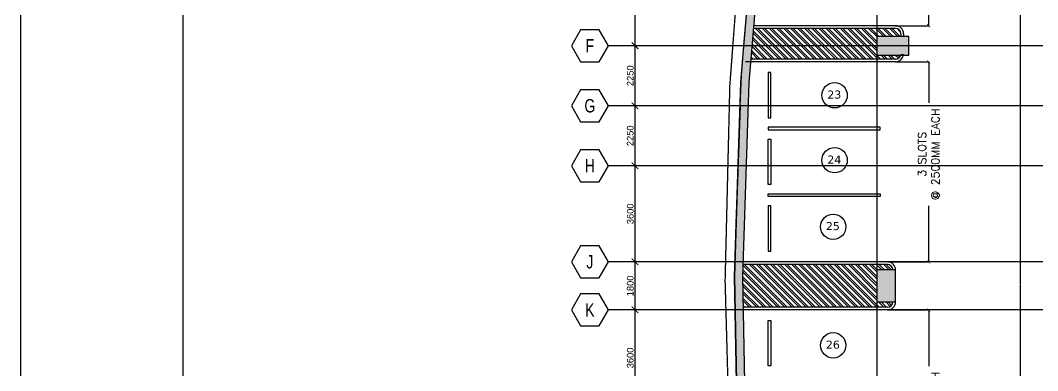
# Model space of a CAD drawing. Header units: inches. Extents: x -189245 to 740841, y -215444 to 469401.
# Drawn here: x 45901 to 84045, y 145128 to 158254 of the extents above; entities that cross this region are included whole.
import ezdxf
from ezdxf.enums import TextEntityAlignment as Align

# ---------------------------------------------------------------- set-up
doc = ezdxf.new("R2010")
doc.units = ezdxf.units.IN
doc.header["$LTSCALE"] = 10
doc.header["$MEASUREMENT"] = 0
doc.linetypes.add('GRID NORMAL$0$GRID BASEMENT$0$GRID GROUND$0$GRID$0$$0$PHANTOM', pattern=[2.5, 1.25, -0.25, 0.25, -0.25, 0.25, -0.25])
for name, color, linetype in [('3', 252, 'Continuous'), ('A-COLUMN HATCH', 252, 'Continuous'), ('a-dim', 8, 'Continuous'), ('A-DOOR', 1, 'Continuous'), ('A-GRID', 8, 'Continuous'), ('A-HATCH-SOLID', 252, 'Continuous'), ('A-PARKING', 252, 'Continuous'), ('A-RETAINING HATCH', 252, 'Continuous'), ('A-RETAINING WALL', 6, 'Continuous'), ('A-ROAD', 252, 'Continuous'), ('COLUMN', 6, 'Continuous'), ('TEXT', 3, 'Continuous')]:
    doc.layers.add(name, color=color, linetype=linetype)
doc.layers.add('DEFPOINT', color=7, linetype='Continuous', plot=False)
doc.styles.add('GRID NORMAL$0$GRID BASEMENT$0$GRID GROUND$0$GRID$0$Standard', font='ARIAL.TTF')
doc.styles.add('ROMANS 300', font='romans.shx', dxfattribs={"height": 300})
doc.styles.add('VERDANA', font='verdana.TTF')
doc.dimstyles.new('GRID NORMAL$0$GRID BASEMENT$0$GRID GROUND$0$GRID$0$Standard', dxfattribs={"dimtxt": 250, "dimasz": 0.18, "dimexe": 0.18, "dimexo": 0.0625, "dimgap": 50, "dimtad": 1, "dimdec": 0, "dimzin": 0, "dimdsep": 46, "dimtxsty": 'GRID NORMAL$0$GRID BASEMENT$0$GRID GROUND$0$GRID$0$Standard', "dimcen": 0.09, "dimadec": 0, "dimazin": 0, "dimtfac": 1, "dimtdec": 0, "dimtofl": 0, "dimtmove": 0, "dimatfit": 3, "dimfxl": 1, "dimtolj": 1, "dimtzin": 0, "dimarcsym": 0})
doc.dimstyles.get("Standard").update_dxf_attribs({"dimtxt": 0.18, "dimasz": 0.18, "dimexe": 0.18, "dimexo": 0.0625, "dimgap": 0.09, "dimtad": 0, "dimtih": 1, "dimtoh": 1, "dimdec": 4, "dimzin": 0, "dimdsep": 46, "dimtxsty": 'Standard', "dimcen": 0.09, "dimadec": 0, "dimazin": 0, "dimtfac": 1, "dimtdec": 4, "dimtofl": 0, "dimtmove": 0, "dimatfit": 3, "dimfxl": 1, "dimtolj": 1, "dimtzin": 0, "dimarcsym": 0})

# ---------------------------------------------------------------- blocks, each defined once
blk = doc.blocks.new('GRID NORMAL$0$GRID BASEMENT$0$GRID GROUND$0$GRID$0$$0$GRID-H')
at = {"color": 3}
blk.add_lwpolyline([(-10.39, 6), (-13.86, 0), (-10.39, -6), (-3.46, -6), (0, 0), (-3.46, 6)], close=True, dxfattribs=at)
at = {"color": 6, "style": 'GRID NORMAL$0$GRID BASEMENT$0$GRID GROUND$0$GRID$0$Standard', "width": 0.75}
blk.add_attdef('H', text='', height=5, dxfattribs=at).set_placement((-6.93, 0), align=Align.MIDDLE)
blk = doc.blocks.new('GRID NORMAL$0$GRID BASEMENT$0$GRID GROUND$0$GRID$0$_ARCHTICK')
at = {"color": 0, "linetype": 'ByBlock', "ltscale": 20, "const_width": 0.15}
blk.add_lwpolyline([(-0.5, -0.5), (0.5, 0.5)], dxfattribs=at)
blk = doc.blocks.new('*D756')
at = {"layer": 'a-dim', "color": 0, "lineweight": -2, "ltscale": 500}
for p, q in [((68948, 157104), (68948, 161504)), ((69448, 161304), (68748, 161304)), ((69448, 157304), (68748, 157304))]:
    blk.add_line(p, q, dxfattribs=at)
at = {"layer": 'Defpoints', "color": 0, "ltscale": 500}
for p in [(68948, 161304), (69448, 161304), (69448, 157304)]:
    blk.add_point(p, dxfattribs=at)
at = {"layer": 'a-dim', "color": 0, "lineweight": -2, "ltscale": 500, "xscale": 250, "yscale": 250, "zscale": 250}
for p, rotation in [((68948, 161304), 90), ((68948, 157304), 270)]:
    blk.add_blockref('GRID NORMAL$0$GRID BASEMENT$0$GRID GROUND$0$GRID$0$_ARCHTICK', p, dxfattribs=dict(at, rotation=rotation))
at = {"layer": 'a-dim', "color": 3, "ltscale": 500, "insert": (68770, 159304), "char_height": 250, "attachment_point": 5, "rotation": 90, "style": 'GRID NORMAL$0$GRID BASEMENT$0$GRID GROUND$0$GRID$0$Standard'}
blk.add_mtext('\\A1;4000', dxfattribs=at)
blk = doc.blocks.new('*D757')
at = {"layer": 'a-dim', "color": 0, "lineweight": -2, "ltscale": 500}
for p, q in [((69448, 157304), (68748, 157304)), ((68948, 154854), (68948, 157504)), ((69448, 155054), (68748, 155054))]:
    blk.add_line(p, q, dxfattribs=at)
at = {"layer": 'Defpoints', "color": 0, "ltscale": 500}
for p in [(68948, 157304), (69448, 157304), (69448, 155054)]:
    blk.add_point(p, dxfattribs=at)
at = {"layer": 'a-dim', "color": 0, "lineweight": -2, "ltscale": 500, "xscale": 250, "yscale": 250, "zscale": 250}
for p, rotation in [((68948, 157304), 90), ((68948, 155054), 270)]:
    blk.add_blockref('GRID NORMAL$0$GRID BASEMENT$0$GRID GROUND$0$GRID$0$_ARCHTICK', p, dxfattribs=dict(at, rotation=rotation))
at = {"layer": 'a-dim', "color": 3, "ltscale": 500, "insert": (68770, 156179), "char_height": 250, "attachment_point": 5, "rotation": 90, "style": 'GRID NORMAL$0$GRID BASEMENT$0$GRID GROUND$0$GRID$0$Standard'}
blk.add_mtext('\\A1;2250', dxfattribs=at)
blk = doc.blocks.new('*D758')
at = {"layer": 'a-dim', "color": 0, "lineweight": -2, "ltscale": 500}
for p, q in [((68948, 152604), (68948, 155254)), ((69448, 155054), (68748, 155054)), ((69448, 152804), (68748, 152804))]:
    blk.add_line(p, q, dxfattribs=at)
at = {"layer": 'Defpoints', "color": 0, "ltscale": 500}
for p in [(68948, 155054), (69448, 155054), (69448, 152804)]:
    blk.add_point(p, dxfattribs=at)
at = {"layer": 'a-dim', "color": 0, "lineweight": -2, "ltscale": 500, "xscale": 250, "yscale": 250, "zscale": 250}
for p, rotation in [((68948, 155054), 90), ((68948, 152804), 270)]:
    blk.add_blockref('GRID NORMAL$0$GRID BASEMENT$0$GRID GROUND$0$GRID$0$_ARCHTICK', p, dxfattribs=dict(at, rotation=rotation))
at = {"layer": 'a-dim', "color": 3, "ltscale": 500, "insert": (68770, 153929), "char_height": 250, "attachment_point": 5, "rotation": 90, "style": 'GRID NORMAL$0$GRID BASEMENT$0$GRID GROUND$0$GRID$0$Standard'}
blk.add_mtext('\\A1;2250', dxfattribs=at)
blk = doc.blocks.new('*D759')
at = {"layer": 'a-dim', "color": 0, "lineweight": -2, "ltscale": 500}
for p, q in [((69448, 149204), (68748, 149204)), ((68948, 147204), (68948, 149404)), ((69448, 147404), (68748, 147404))]:
    blk.add_line(p, q, dxfattribs=at)
at = {"layer": 'Defpoints', "color": 0, "ltscale": 500}
for p in [(68948, 149204), (69448, 149204), (69448, 147404)]:
    blk.add_point(p, dxfattribs=at)
at = {"layer": 'a-dim', "color": 0, "lineweight": -2, "ltscale": 500, "xscale": 250, "yscale": 250, "zscale": 250}
for p, rotation in [((68948, 149204), 90), ((68948, 147404), 270)]:
    blk.add_blockref('GRID NORMAL$0$GRID BASEMENT$0$GRID GROUND$0$GRID$0$_ARCHTICK', p, dxfattribs=dict(at, rotation=rotation))
at = {"layer": 'a-dim', "color": 3, "ltscale": 500, "insert": (68770, 148304), "char_height": 250, "attachment_point": 5, "rotation": 90, "style": 'GRID NORMAL$0$GRID BASEMENT$0$GRID GROUND$0$GRID$0$Standard'}
blk.add_mtext('\\A1;1800', dxfattribs=at)
blk = doc.blocks.new('*D763')
at = {"layer": 'a-dim', "color": 0, "lineweight": -2, "ltscale": 500}
for p, q in [((69448, 147404), (68748, 147404)), ((68948, 143604), (68948, 147604)), ((69447, 143804), (68748, 143804))]:
    blk.add_line(p, q, dxfattribs=at)
at = {"layer": 'Defpoints', "color": 0, "ltscale": 500}
for p in [(68948, 147404), (69448, 147404), (69448, 143804)]:
    blk.add_point(p, dxfattribs=at)
at = {"layer": 'a-dim', "color": 0, "lineweight": -2, "ltscale": 500, "xscale": 250, "yscale": 250, "zscale": 250}
for p, rotation in [((68948, 147404), 90), ((68948, 143804), 270)]:
    blk.add_blockref('GRID NORMAL$0$GRID BASEMENT$0$GRID GROUND$0$GRID$0$_ARCHTICK', p, dxfattribs=dict(at, rotation=rotation))
at = {"layer": 'a-dim', "color": 3, "ltscale": 500, "insert": (68770, 145604), "char_height": 250, "attachment_point": 5, "rotation": 90, "style": 'GRID NORMAL$0$GRID BASEMENT$0$GRID GROUND$0$GRID$0$Standard'}
blk.add_mtext('\\A1;3600', dxfattribs=at)
blk = doc.blocks.new('*D764')
at = {"layer": 'a-dim', "color": 0, "lineweight": -2, "ltscale": 500}
for p, q in [((68948, 149004), (68948, 153004)), ((69448, 152804), (68748, 152804)), ((69448, 149204), (68748, 149204))]:
    blk.add_line(p, q, dxfattribs=at)
at = {"layer": 'Defpoints', "color": 0, "ltscale": 500}
for p in [(68948, 152804), (69448, 152804), (69448, 149204)]:
    blk.add_point(p, dxfattribs=at)
at = {"layer": 'a-dim', "color": 0, "lineweight": -2, "ltscale": 500, "xscale": 250, "yscale": 250, "zscale": 250}
for p, rotation in [((68948, 152804), 90), ((68948, 149204), 270)]:
    blk.add_blockref('GRID NORMAL$0$GRID BASEMENT$0$GRID GROUND$0$GRID$0$_ARCHTICK', p, dxfattribs=dict(at, rotation=rotation))
at = {"layer": 'a-dim', "color": 3, "ltscale": 500, "insert": (68770, 151004), "char_height": 250, "attachment_point": 5, "rotation": 90, "style": 'GRID NORMAL$0$GRID BASEMENT$0$GRID GROUND$0$GRID$0$Standard'}
blk.add_mtext('\\A1;3600', dxfattribs=at)
blk = doc.blocks.new('_ARCHTICK')
at = {"color": 0, "linetype": 'ByBlock', "ltscale": 20, "const_width": 0.15}
blk.add_lwpolyline([(-0.5, -0.5), (0.5, 0.5)], dxfattribs=at)
blk = doc.blocks.new('*D771')
at = {"layer": 'a-dim', "color": 1, "lineweight": -2}
for p, q in [((78518, 163054), (79961, 163054)), ((79960, 163054), (79960, 162483)), ((79960, 158054), (79960, 158625)), ((78717, 158054), (79961, 158054))]:
    blk.add_line(p, q, dxfattribs=at)
at = {"layer": 'Defpoints', "color": 0}
for p in [(78518, 163054), (78717, 158054), (79960, 158054)]:
    blk.add_point(p, dxfattribs=at)
at = {"layer": 'a-dim', "color": 1, "lineweight": -2, "xscale": 120, "yscale": 120, "zscale": 120}
for p, rotation in [((79960, 163054), 90), ((79960, 158054), 270)]:
    blk.add_blockref('_ARCHTICK', p, dxfattribs=dict(at, rotation=rotation))
at = {"layer": 'a-dim', "color": 3, "insert": (79960, 160554), "char_height": 300, "attachment_point": 5, "rotation": 90, "style": 'ROMANS 300'}
blk.add_mtext('\\A1;2 SLOTS\\P@ 2500MM EACH', dxfattribs=at)
blk = doc.blocks.new('*D772')
at = {"layer": 'a-dim', "color": 1, "lineweight": -2}
for p, q in [((78717, 156703), (79961, 156703)), ((79960, 156703), (79960, 155165)), ((79960, 149204), (79960, 151307)), ((78417, 149204), (79961, 149204))]:
    blk.add_line(p, q, dxfattribs=at)
at = {"layer": 'Defpoints', "color": 0}
for p in [(78717, 156703), (78417, 149204), (79960, 149204)]:
    blk.add_point(p, dxfattribs=at)
at = {"layer": 'a-dim', "color": 1, "lineweight": -2, "xscale": 120, "yscale": 120, "zscale": 120}
for p, rotation in [((79960, 156703), 90), ((79960, 149204), 270)]:
    blk.add_blockref('_ARCHTICK', p, dxfattribs=dict(at, rotation=rotation))
at = {"layer": 'a-dim', "color": 3, "insert": (79960, 153236), "char_height": 300, "attachment_point": 5, "rotation": 90, "style": 'ROMANS 300'}
blk.add_mtext('\\A1;3 SLOTS\\P@ 2500MM EACH', dxfattribs=at)
blk = doc.blocks.new('1')
at = {"layer": 'A-DOOR'}
blk.add_circle((0, 0), 475, dxfattribs=at)
at = {"layer": 'TEXT', "style": 'VERDANA'}
blk.add_attdef('15B', (-404, -124), '', height=300, dxfattribs=at)
blk = doc.blocks.new('*D794')
at = {"layer": 'a-dim', "color": 1, "lineweight": -2}
for p, q in [((78417, 147403), (79961, 147403)), ((79960, 147403), (79960, 145299)), ((79960, 139903), (79960, 141442)), ((78717, 139903), (79961, 139903))]:
    blk.add_line(p, q, dxfattribs=at)
at = {"layer": 'Defpoints', "color": 0}
for p in [(78417, 147403), (79960, 147403), (78717, 139903)]:
    blk.add_point(p, dxfattribs=at)
at = {"layer": 'a-dim', "color": 1, "lineweight": -2, "xscale": 120, "yscale": 120, "zscale": 120}
for p, rotation in [((79960, 147403), 90), ((79960, 139903), 270)]:
    blk.add_blockref('_ARCHTICK', p, dxfattribs=dict(at, rotation=rotation))
at = {"layer": 'a-dim', "color": 3, "insert": (79960, 143371), "char_height": 300, "attachment_point": 5, "rotation": 90, "style": 'ROMANS 300'}
blk.add_mtext('\\A1;3 SLOTS\\P@ 2500MM EACH', dxfattribs=at)

msp = doc.modelspace()

# ---------------------------------------------------------------- hatches: boundary and pattern name
at = {"layer": 'A-HATCH-SOLID', "ltscale": 2}
h = msp.add_hatch(color=256, dxfattribs=at)
h.paths.add_polyline_path([(78017.36797, 169753.41648), (78017.36797, 169053.41648), (79217.36797, 169053.41648), (79217.36797, 169753.41648)])
h.paths.add_polyline_path([(78017.36797, 165653.41648), (78017.36797, 164953.41648), (79217.36797, 164953.41648), (79217.36797, 165653.41648)])
h.paths.add_polyline_path([(78017.36797, 157653.41648), (78017.36797, 156953.41648), (79217.36797, 156953.41648), (79217.36797, 157653.41648)])
h.paths.add_polyline_path([(78717.36797, 148903.41648), (78017.36797, 148903.41648), (78017.36797, 147703.41648), (78717.36797, 147703.41648)])
h.paths.add_polyline_path([(78017.36797, 139653.41648), (78017.36797, 138953.41648), (79217.36797, 138953.41648), (79217.36797, 139653.41648)])
h.paths.add_polyline_path([(78017.36797, 131653.41648), (78017.36797, 130953.41648), (79217.36797, 130953.41648), (79217.36797, 131653.41648)])
h.paths.add_polyline_path([(78017.36797, 127553.41648), (78017.36797, 126853.41648), (79217.36797, 126853.41648), (79217.36797, 127553.41648)])
h.paths.add_polyline_path([(84692.36797, 135753.41648), (84692.36797, 134953.41648), (85892.36797, 134953.41648), (85892.36797, 135753.41648)])
h.paths.add_polyline_path([(88667.36797, 135653.41648), (88667.36797, 134953.41648), (89867.36797, 134953.41648), (89867.36797, 135653.41648)])
h.paths.add_polyline_path([(99492.36797, 129403.41648), (100092.36797, 129403.41648), (100092.36797, 130003.41648), (99492.36797, 130003.41648)])
h.paths.add_polyline_path([(105492.36797, 129403.88301), (106092.36797, 129403.88301), (106092.36797, 130003.88301), (105492.36797, 130003.88301)])
h.paths.add_polyline_path([(111492.36797, 129403.41648), (112092.36797, 129403.41648), (112092.36797, 130003.41648), (111492.36797, 130003.41648)])
h.paths.add_polyline_path([(114392.36797, 129403.41648), (114992.36797, 129403.41648), (114992.36797, 130003.41648), (114392.36797, 130003.41648)])
h.paths.add_polyline_path([(118763.91279, 130308.36053), (119347.20614, 130448.96235), (119206.60432, 131032.25569), (118623.31097, 130891.65387)])
h.paths.add_polyline_path([(111442.36797, 141553.41648), (112142.36797, 141553.41648), (112142.36797, 142753.41648), (111442.36797, 142753.41648)])
h.paths.add_polyline_path([(105442.36797, 141553.41648), (106142.36797, 141553.41648), (106142.36797, 142753.41648), (105442.36797, 142753.41648)])
h.paths.add_polyline_path([(99442.36797, 141553.41648), (100142.36797, 141553.41648), (100142.36797, 142753.41648), (99442.36797, 142753.41648)])
h.paths.add_polyline_path([(93442.36797, 141553.41648), (94142.36797, 141553.41648), (94142.36797, 142753.41648), (93442.36797, 142753.41648)])
h.paths.add_polyline_path([(93442.36797, 146353.41648), (94142.36797, 146353.41648), (94142.36797, 147553.41648), (93442.36797, 147553.41648)])
h.paths.add_polyline_path([(99442.36797, 146353.41648), (100142.36797, 146353.41648), (100142.36797, 147553.41648), (99442.36797, 147553.41648)])
h.paths.add_polyline_path([(105442.36797, 146353.41648), (106142.36797, 146353.41648), (106142.36797, 147553.41648), (105442.36797, 147553.41648)])
h.paths.add_polyline_path([(111442.36797, 146353.41648), (112142.36797, 146353.41648), (112142.36797, 147553.41648), (111442.36797, 147553.41648)])
h.paths.add_polyline_path([(108442.36797, 153853.41648), (109142.36797, 153853.41648), (109142.36797, 155053.41648), (108442.36797, 155053.41648)])
h.paths.add_polyline_path([(102442.36797, 153853.41648), (103142.36797, 153853.41648), (103142.36797, 155053.41648), (102442.36797, 155053.41648)])
h.paths.add_polyline_path([(96442.36797, 153853.41648), (97142.36797, 153853.41648), (97142.36797, 155053.41648), (96442.36797, 155053.41648)])
h.paths.add_polyline_path([(84692.36797, 161753.41648), (84692.36797, 160953.41648), (85892.36797, 160953.41648), (85892.36797, 161753.41648)])
h.paths.add_polyline_path([(88667.36797, 161653.41648), (88667.36797, 160953.41648), (89867.36797, 160953.41648), (89867.36797, 161653.41648)])
h.paths.add_polyline_path([(96492.36797, 162053.41648), (97092.36797, 162053.41648), (97092.36797, 162653.41648), (96492.36797, 162653.41648)])
h.paths.add_polyline_path([(96492.36797, 166677.41648), (97092.36797, 166677.41648), (97092.36797, 167277.41648), (96492.36797, 167277.41648)])
h.paths.add_polyline_path([(102492.36797, 166677.41648), (103092.36797, 166677.41648), (103092.36797, 167277.41648), (102492.36797, 167277.41648)])
h.paths.add_polyline_path([(102492.36797, 162053.41648), (103092.36797, 162053.41648), (103092.36797, 162653.41648), (102492.36797, 162653.41648)])
h.paths.add_polyline_path([(108492.36797, 166677.41648), (109092.36797, 166677.41648), (109092.36797, 167277.41648), (108492.36797, 167277.41648)])
h.paths.add_polyline_path([(108492.36797, 162053.41648), (109092.36797, 162053.41648), (109092.36797, 162653.41648), (108492.36797, 162653.41648)])
h.paths.add_polyline_path([(124892.36797, 162076.01537), (125492.36797, 162076.01537), (125492.36797, 162676.01537), (124892.36797, 162676.01537)])
h.paths.add_polyline_path([(124892.36797, 153553.41648), (125492.36797, 153553.41648), (125492.36797, 155053.41648), (124892.36797, 155053.41648)])
h.paths.add_polyline_path([(124892.36797, 149053.41648), (125492.36797, 149053.41648), (125492.36797, 150553.41648), (124892.36797, 150553.41648)])
h.paths.add_polyline_path([(124892.36797, 146053.41648), (125492.36797, 146053.41648), (125492.36797, 147553.41648), (124892.36797, 147553.41648)])
h.paths.add_polyline_path([(124892.36797, 141553.41648), (125492.36797, 141553.41648), (125492.36797, 143053.41648), (124892.36797, 143053.41648)])
h.paths.add_polyline_path([(124886.54631, 131804.97759), (125469.83965, 131945.57941), (125329.23783, 132528.87276), (124745.94449, 132388.27094)])
h.paths.add_polyline_path([(117392.36797, 162053.41648), (117992.36797, 162053.41648), (117992.36797, 162653.41648), (117392.36797, 162653.41648)])
h.paths.add_polyline_path([(116592.36797, 164688.09359), (117192.36797, 164688.09359), (117192.36797, 165288.09359), (116592.36797, 165288.09359)])
h.paths.add_polyline_path([(99492.36724, 133958.50249), (100092.36724, 133958.50249), (100092.36724, 134558.50249), (99492.36724, 134558.50249)])
h.paths.add_polyline_path([(105492.36711, 133959.36792), (106092.36711, 133959.36792), (106092.36711, 134559.36792), (105492.36711, 134559.36792)])
h.paths.add_polyline_path([(111492.36699, 133960.22938), (112092.36699, 133960.22938), (112092.36699, 134560.22938), (111492.36699, 134560.22938)])
h.paths.add_polyline_path([(124907.60982, 136119.92322), (125492.23186, 136254.89385), (125357.26123, 136839.51589), (124772.63919, 136704.54526)])
h.paths.add_polyline_path([(117834.58045, 134433.11723), (118419.20249, 134568.08786), (118284.23186, 135152.7099), (117699.60982, 135017.73927)])
h.paths.add_polyline_path([(88667.36797, 155053.41648), (88667.36797, 154353.41648), (89867.36797, 154353.41648), (89867.36797, 155053.41648)])
h.paths.add_polyline_path([(88667.36797, 142253.41648), (88667.36797, 141553.41648), (89867.36797, 141553.41648), (89867.36797, 142253.41648)])
h.paths.add_polyline_path([(93492.36796, 133957.58157), (94092.36796, 133957.58157), (94092.36796, 134557.58157), (93492.36796, 134557.58157)])
h.paths.add_polyline_path([(93492.36856, 129403.41648), (94092.36856, 129403.41648), (94092.36856, 130003.41648), (93492.36856, 130003.41648)])
at = {"layer": 'A-PARKING'}
h = msp.add_hatch(dxfattribs=at)
h.set_pattern_fill('ANSI32', color=8, scale=500, angle=90, style=0)
h.set_pattern_definition([(135, (73289.48, 156803.42), (-132.5825, -132.5825), []), (135, (73289.48, 156891.8), (-132.5825, -132.5825), [])])
h.paths.add_polyline_path([(78017.36797, 157303.88317), (73331.57946, 157303.88317), (73289.47632, 156803.41648), (78017.36797, 156803.41648)])
h.paths.add_polyline_path([(78017.36797, 157653.41648), (78017.36797, 157954.02208), (73386.27418, 157954.02208), (73331.57946, 157303.88317), (78017.36797, 157303.88317)])
h.paths.add_polyline_path([(78717.36797, 157954.02208), (78017.36797, 157954.02208), (78017.36797, 157653.41648), (78917.36797, 157653.41648), (78917.36797, 157754.02208, 0.4142135624)])
h.paths.add_polyline_path([(78911.01714, 156953.41648), (78017.36797, 156953.41648), (78017.36797, 156803.41648), (78717.36797, 156803.41648, 0.3419987131)])
h = msp.add_hatch(dxfattribs=at)
h.set_pattern_fill('ANSI32', color=8, scale=500, angle=90, style=0)
h.set_pattern_definition([(135, (72979.68, 147503.42), (-132.5825, -132.5825), []), (135, (72979.68, 147591.8), (-132.5825, -132.5825), [])])
h.paths.add_polyline_path([(78017.36797, 149103.41648), (72994.24391, 149103.41648), (72979.67635, 148654.55267), (73001.93657, 147503.41648), (78017.36797, 147503.41648)])
h.paths.add_polyline_path([(78417.36797, 149103.41648), (78017.36797, 149103.41648), (78017.36797, 148903.41648), (78617.36797, 148903.41648, 0.4142135624)])
h.paths.add_polyline_path([(78617.36797, 147703.41648), (78017.36797, 147703.41648), (78017.36797, 147503.41648), (78417.36797, 147503.41648, 0.4142135624)])
at = {"layer": 'A-RETAINING HATCH', "ltscale": 2}
h = msp.add_hatch(color=256, dxfattribs=at)
h.paths.add_polyline_path([(78017.36797, 174466.41645), (75573.55006, 174466.41645), (74808.89379, 170416.55586), (74787.51877, 170259.33448), (73827.34522, 163196.89424), (73215.66904, 155926.09267), (72979.67635, 148654.55267), (73120.54239, 141369.98807), (73635.43489, 134081.92157), (74522.59345, 126829.90499), (75342.94269, 122141.34986), (78017.36797, 122141.34986), (78017.36797, 121841.34986), (75090.87575, 121841.34986), (74225.75135, 126785.80913), (73336.7221, 134053.11762), (72820.74697, 141356.50819), (72679.58223, 148656.51948), (72916.09062, 155943.94953), (73528.99027, 163229.29404), (74490.25348, 170299.74916), (74512.66915, 170464.62491), (75324.89263, 174766.41645), (78017.36797, 174766.41648)])
h.paths.add_polyline_path([(84692.36797, 172453.88317), (83392.36797, 172453.88317), (83392.36797, 172153.88317), (84692.36797, 172153.88317)])
h.paths.add_polyline_path([(90092.39924, 172153.88317), (92067.72329, 172153.88317), (96692.39924, 170832.68086), (96692.39924, 167153.88317), (109569.37593, 167153.88317), (125192.36797, 162690.59265), (125192.36797, 155053.88317), (125492.36797, 155053.88317), (125492.36797, 162916.88895), (109611.38869, 167453.88314), (96992.39924, 167453.88314), (96992.39924, 171058.97715), (92109.73595, 172453.88317), (90092.39924, 172453.88317)])
h.paths.add_polyline_path([(125192.36797, 132157.45303), (125192.36797, 141553.41648), (125492.36797, 141553.41648), (125492.36797, 131921.89602), (125492.36797, 131921.89602), (93681.47621, 124153.88317), (89867.36797, 124153.88317), (89867.36797, 124453.88317), (93645.37754, 124453.88317)])
h.paths.add_polyline_path([(84692.36797, 124453.88317), (83392.36797, 124453.88317), (83392.36797, 124153.88317), (84692.36797, 124153.88317)])
h.paths.add_polyline_path([(125192.36797, 147553.88317), (125192.36797, 149053.41648)])
edge = h.paths.add_edge_path()
edge.add_line((125492.36797, 155053.88317), (125492.36797, 162916.88895))
edge.add_line((125192.36797, 155053.88317), (125192.36797, 162053.88317))
edge.add_line((125192.36797, 150653.88317), (125192.36797, 153553.41648))
edge.add_line((125192.36797, 143153.88317), (125192.36797, 145953.88317))
edge.add_line((125192.36797, 150653.88317), (125192.36797, 153353.88317))
edge.add_line((125192.36797, 143253.88317), (125192.36797, 145953.88317))
h.paths.add_polyline_path([(90092.39924, 172453.88317), (89867.36797, 172453.88317), (89867.36797, 172153.88317), (90092.39924, 172153.88317)])
h.paths.add_polyline_path([(125492.36797, 153553.41648), (125092.36797, 153553.41648), (125092.36797, 150553.41648), (125492.36797, 150553.41648)])
h.paths.add_polyline_path([(125492.36797, 149053.41648), (125092.36797, 149053.41648), (125092.36797, 147553.41648), (125492.36797, 147553.41648)])
h.paths.add_polyline_path([(125492.36797, 146053.41648), (125092.36797, 146053.41648), (125092.36797, 143053.41648), (125492.36797, 143053.41648)])

# ---------------------------------------------------------------- linework, layer by layer
at = {"color": 2}
for points in [[(73942.4145, 154603.41648), (74042.4145, 154603.41648), (74042.4145, 156303.41648), (73942.4145, 156303.41648)], [(73942.4145, 153803.41648), (74042.4145, 153803.41648), (74042.4145, 152103.41648), (73942.4145, 152103.41648)], [(73942.4145, 149603.41648), (74042.4145, 149603.41648), (74042.4145, 151303.41648), (73942.4145, 151303.41648)], [(73942.4145, 147003.41648), (74042.4145, 147003.41648), (74042.4145, 145303.41648), (73942.4145, 145303.41648)]]:
    msp.add_lwpolyline(points, close=True, dxfattribs=at)
at = {"color": 1}
for points in [[(73942.4145, 154153.41648), (78142.4145, 154153.41648), (78142.4145, 154253.41648), (73942.4145, 154253.41648)], [(73942.4145, 151753.41648), (78142.4145, 151753.41648), (78142.4145, 151653.41648), (73942.4145, 151653.41648)]]:
    msp.add_lwpolyline(points, close=True, dxfattribs=at)
at = {"layer": '3', "color": 3, "linetype": 'GRID NORMAL$0$GRID BASEMENT$0$GRID GROUND$0$GRID$0$$0$PHANTOM', "flags": 128}
msp.add_lwpolyline([(129099.70051, 161873.70839), (128635.71769, 153196.10388), (129017.37653, 141092.11956), (129992.59111, 133020.82124), (75328.80638, 119672.28056), (74071.67228, 126517.80566), (73116.59928, 133815.57488), (72536.23342, 141152.6571), (72332.65028, 148489.83325), (72508.83494, 155817.71555), (73063.42076, 163146.76286), (73991.07251, 170427.90716), (75224.85356, 177277.67973), (129118.65489, 161880.9048)], dxfattribs=at)
at = {"layer": '3', "linetype": 'GRID NORMAL$0$GRID BASEMENT$0$GRID GROUND$0$GRID$0$$0$PHANTOM', "flags": 128}
msp.add_lwpolyline([(129099.70051, 161873.70839), (128635.71769, 153196.10388), (129017.37653, 141092.11956), (129992.59111, 133020.82124), (75328.80638, 119672.28056), (74071.67228, 126517.80566), (73116.59928, 133815.57488), (72536.23342, 141152.6571), (72332.65028, 148489.83325), (72508.83494, 155817.71555), (73063.42076, 163146.76286), (73991.07251, 170427.90716), (75224.85356, 177277.67973), (129118.65489, 161880.9048)], dxfattribs=at)
at = {"layer": 'A-COLUMN HATCH'}
msp.add_line((79017.36797, 156961.07958), (78917.36797, 156961.07958), dxfattribs=at)
at = {"layer": 'A-GRID', "linetype": 'GRID NORMAL$0$GRID BASEMENT$0$GRID GROUND$0$GRID$0$$0$PHANTOM'}
for p, q in [((78017.36797, 178562.49557), (78017.36797, 120834.15344)), ((83392.36797, 178562.49557), (83392.36797, 120834.15344)), ((134963.03974, 157303.88317), (67947.63143, 157303.88317)), ((134963.03974, 155053.88317), (67947.63143, 155053.88317)), ((134963.03974, 152803.88317), (67947.63143, 152803.88317)), ((134963.03974, 149203.88317), (67947.5999, 149203.88317)), ((134963.03974, 147403.88317), (67947.5999, 147403.88317))]:
    msp.add_line(p, q, dxfattribs=at)
at = {"layer": 'A-RETAINING WALL', "linetype": 'Continuous'}
for points in [[(72820.74697, 141356.50819), (72679.58223, 148656.51948), (72916.09062, 155943.94953), (73528.99027, 163229.29404), (74490.25348, 170299.74916), (74512.66915, 170464.62491), (75324.89263, 174766.41645), (78017.36797, 174766.41648), (78017.36797, 174766.41648), (78017.36797, 174766.41648), (78017.36797, 174466.41645)], [(78017.36797, 174466.41645), (75573.55006, 174466.41645), (74808.89379, 170416.55586), (74787.51877, 170259.33448), (73827.34522, 163196.89424), (73215.66904, 155926.09267), (72979.67635, 148654.55267), (73120.54239, 141369.98807)]]:
    msp.add_lwpolyline(points, dxfattribs=at)
at = {"layer": 'A-ROAD', "color": 251}
for p, q in [((78717.36797, 157954.02208), (73386.27418, 157954.02208)), ((78717.36797, 158054.02208), (73394.68696, 158054.02208)), ((78917.36797, 157754.02208), (78917.36797, 157653.41648)), ((79017.36797, 157754.02208), (79017.36797, 157653.41648)), ((78717.36797, 156803.41648), (73276.88473, 156803.41648)), ((78417.36797, 156703.41648), (73094.66603, 156703.41648)), ((78717.36797, 156703.41648), (73268.47196, 156703.41648)), ((78417.36797, 149203.41648), (72997.48934, 149203.41648)), ((78417.36797, 149103.41648), (72994.24391, 149103.41648)), ((78417.36797, 147503.41648), (73001.93657, 147503.41648)), ((78417.36797, 147403.41648), (73094.66603, 147403.41648))]:
    msp.add_line(p, q, dxfattribs=at)
for centre, radius, start, end in [((78717.36797, 157754.02208), 300, 0, 90), ((78717.36797, 157754.02208), 200, 0, 90), ((78717.36797, 157003.41648), 300, 270, 351.88716706), ((78717.36797, 157003.41648), 200, 270, 345.522487814), ((78417.36797, 148903.41648), 300, 0, 90), ((78417.36797, 148903.41648), 200, 0, 90), ((78417.36797, 147703.41648), 200, 270, 0), ((78417.36797, 147703.41648), 300, 270, 0)]:
    msp.add_arc(centre, radius, start, end, dxfattribs=at)
at = {"layer": 'COLUMN', "linetype": 'Continuous'}
for points in [[(78017.36797, 157653.41648), (78017.36797, 156953.41648), (79217.36797, 156953.41648), (79217.36797, 157653.41648)], [(78717.36797, 148903.41648), (78017.36797, 148903.41648), (78017.36797, 147703.41648), (78717.36797, 147703.41648)]]:
    msp.add_lwpolyline(points, close=True, dxfattribs=at)
at = {"layer": 'DEFPOINT'}
for points in [[(72781.28901, 143396.98611), (72722.47282, 146438.53086), (72679.58223, 148656.51948), (72743.70739, 150632.37995), (72814.18199, 152803.88317), (72887.20415, 155053.88317), (72937.62633, 156199.93769), (73030.49878, 157303.88317), (73274.76292, 160207.37379), (73367.00978, 161303.88317), (73521.65768, 163142.1339), (73694.41908, 164446.08563), (73811.04088, 165303.88317), (74072.47138, 167226.80352), (74342.74041, 169203.88317), (74512.66915, 170464.62491), (74850.37939, 172253.2448), (74997.35442, 173031.6709), (75324.89263, 174766.41648), (83392.36797, 174766.41648), (83392.36797, 172453.88317), (92109.73596, 172453.88317)], [(118042.30812, 155053.88317), (72887.20415, 155053.88317), (72937.62633, 156199.93769), (73056.77643, 157616.2373), (73185.87746, 159150.82047), (73352.41777, 161130.43253), (73528.99027, 163229.29404), (73694.41908, 164446.08563), (74009.62187, 166764.5216), (74464.47326, 170095.30893), (79036.46424, 169470.95912), (79036.46424, 174766.41648)], [(91129.11706, 155053.88317), (72887.20415, 155053.88317), (72772.26581, 151512.33833), (72679.58223, 148656.51948), (72731.30308, 145981.89413), (72791.13087, 142888.03686), (72863.09832, 140757.04432), (73078.73453, 137704.8129), (73295.25159, 134640.11349), (73370.8245, 133774.34987), (73571.05084, 132137.61343), (73923.56719, 129255.99282), (74150.14071, 127403.88317), (74198.19342, 127011.07958), (79036.46424, 127011.07958), (79036.46424, 121841.34986), (83392.36797, 121841.34986), (83392.36797, 124153.88317), (84686.52792, 124153.88317)], [(90692.36797, 155053.88317), (72887.20415, 155053.88317)]]:
    msp.add_lwpolyline(points, dxfattribs=at)
at = {"layer": 'Defpoints', "color": 2}
msp.add_lwpolyline([(45901.40806, 109161.63702), (150901.40806, 109161.63702), (150901.40806, 183411.63702), (45901.40806, 183411.63702)], close=True, dxfattribs=at)
at = {"layer": 'Defpoints', "color": 5}
msp.add_lwpolyline([(51994.40806, 112061.63702), (147194.40806, 112061.63702), (147194.40806, 180511.63702), (51994.40806, 180511.63702)], close=True, dxfattribs=at)

# ---------------------------------------------------------------- block references
at = {"layer": 'A-DOOR'}
for p, values in [((76431.68274, 155446.57973), {'15B': ' 23'}), ((76431.68274, 153012.23938), {'15B': ' 24'}), ((76378.74005, 150520.02464), {'15B': ' 25'}), ((76378.74005, 146076.9112), {'15B': ' 26'})]:
    msp.add_blockref('1', p, dxfattribs=at).add_auto_attribs(values)
at = {"layer": 'A-GRID'}
ref = msp.add_blockref('GRID NORMAL$0$GRID BASEMENT$0$GRID GROUND$0$GRID$0$$0$GRID-H', (66561.99079, 157303.88317), dxfattribs=dict(at, xscale=100, yscale=100, zscale=100, rotation=180))
ref.add_attrib('H', 'F', dxfattribs={"layer": '0', "color": 6, "height": 500, "style": 'GRID NORMAL$0$GRID BASEMENT$0$GRID GROUND$0$GRID$0$Standard', "width": 0.75}).set_placement((67254.81111, 157303.88317), align=Align.MIDDLE)
ref = msp.add_blockref('GRID NORMAL$0$GRID BASEMENT$0$GRID GROUND$0$GRID$0$$0$GRID-H', (66561.99079, 155053.88317), dxfattribs=dict(at, xscale=100, yscale=100, zscale=100, rotation=180))
ref.add_attrib('H', 'G', dxfattribs={"layer": '0', "color": 6, "height": 500, "style": 'GRID NORMAL$0$GRID BASEMENT$0$GRID GROUND$0$GRID$0$Standard', "width": 0.75}).set_placement((67254.81111, 155053.88317), align=Align.MIDDLE)
ref = msp.add_blockref('GRID NORMAL$0$GRID BASEMENT$0$GRID GROUND$0$GRID$0$$0$GRID-H', (66561.99079, 152803.88317), dxfattribs=dict(at, xscale=100, yscale=100, zscale=100, rotation=180))
ref.add_attrib('H', 'H', dxfattribs={"layer": '0', "color": 6, "height": 500, "style": 'GRID NORMAL$0$GRID BASEMENT$0$GRID GROUND$0$GRID$0$Standard', "width": 0.75}).set_placement((67254.81111, 152803.88317), align=Align.MIDDLE)
ref = msp.add_blockref('GRID NORMAL$0$GRID BASEMENT$0$GRID GROUND$0$GRID$0$$0$GRID-H', (66561.95925, 149203.88317), dxfattribs=dict(at, xscale=100, yscale=100, zscale=100, rotation=180))
ref.add_attrib('H', 'J', dxfattribs={"layer": '0', "color": 6, "height": 500, "style": 'GRID NORMAL$0$GRID BASEMENT$0$GRID GROUND$0$GRID$0$Standard', "width": 0.75}).set_placement((67254.77958, 149203.88317), align=Align.MIDDLE)
ref = msp.add_blockref('GRID NORMAL$0$GRID BASEMENT$0$GRID GROUND$0$GRID$0$$0$GRID-H', (66561.95925, 147403.88317), dxfattribs=dict(at, xscale=100, yscale=100, zscale=100, rotation=180))
ref.add_attrib('H', 'K', dxfattribs={"layer": '0', "color": 6, "height": 500, "style": 'GRID NORMAL$0$GRID BASEMENT$0$GRID GROUND$0$GRID$0$Standard', "width": 0.75}).set_placement((67254.77958, 147403.88317), align=Align.MIDDLE)

# ---------------------------------------------------------------- dimensions: what is measured, and where the dimension line sits
at = {"layer": 'a-dim', "color": 3}
for base, p1, p2, angle, text, picture, middle in [((79960.47652, 158054.02208), (78517.50999, 163053.70146), (78717.36797, 158054.02208), 90, '2 SLOTS\\P@ 2500MM EACH', '*D771', (79960.47652, 160553.86177)), ((79960.47652, 149203.88317), (78717.23494, 156703.41648), (78417.36797, 149203.88317), 90, '3 SLOTS\\P@ 2500MM EACH', '*D772', (79960.47652, 153236.03403)), ((79960.47652, 147402.94978), (78717.23494, 139903.41648), (78417.36797, 147402.94978), 270, '3 SLOTS\\P@ 2500MM EACH', '*D794', (79960.47652, 143370.79892))]:
    dim = msp.add_linear_dim(base=base, p1=p1, p2=p2, angle=angle, text=text, dimstyle='Standard', override={"dimasz": 120, "dimtxsty": 'ROMANS 300', "dimblk1": 'ARCHTICK', "dimblk2": 'ARCHTICK', "dimsah": 1, "dimclrd": 1, "dimclre": 1, "dimclrt": 3, "dimtmove": 1}, dxfattribs=at)
    dim.commit()
    dim.dimension.update_dxf_attribs({"geometry": picture, "text_midpoint": middle, "dimtype": 160, "text_rotation": 90})
at = {"layer": 'a-dim', "ltscale": 500}
for base, p1, p2, picture, middle in [((68947.5999, 161303.88317), (69447.5999, 157303.88317), (69447.5999, 161303.88317), '*D756', (68769.95665, 159303.88317)), ((68947.5999, 157303.88317), (69447.5999, 155053.88317), (69447.5999, 157303.88317), '*D757', (68769.95665, 156178.88317)), ((68947.5999, 155053.88317), (69447.5999, 152803.88317), (69447.5999, 155053.88317), '*D758', (68769.95665, 153928.88317)), ((68947.5999, 152803.88317), (69447.5999, 149203.88317), (69447.5999, 152803.88317), '*D764', (68769.87139, 151003.88317)), ((68947.5999, 149203.88317), (69447.5999, 147403.88317), (69447.5999, 149203.88317), '*D759', (68769.95665, 148303.88317)), ((68947.5999, 147403.88317), (69447.5374, 143803.88317), (69447.5999, 147403.88317), '*D763', (68769.87139, 145603.88317))]:
    dim = msp.add_linear_dim(base=base, p1=p1, p2=p2, angle=270, dimstyle='GRID NORMAL$0$GRID BASEMENT$0$GRID GROUND$0$GRID$0$Standard', override={"dimasz": 250, "dimexe": 200, "dimblk1": 'GRID NORMAL$0$GRID BASEMENT$0$GRID GROUND$0$GRID$0$_ARCHTICK', "dimblk2": 'GRID NORMAL$0$GRID BASEMENT$0$GRID GROUND$0$GRID$0$_ARCHTICK', "dimsah": 1, "dimdle": 200, "dimclrt": 3}, dxfattribs=at)
    dim.commit()
    dim.dimension.update_dxf_attribs({"geometry": picture, "text_midpoint": middle})

doc.saveas('drawing.dxf')
